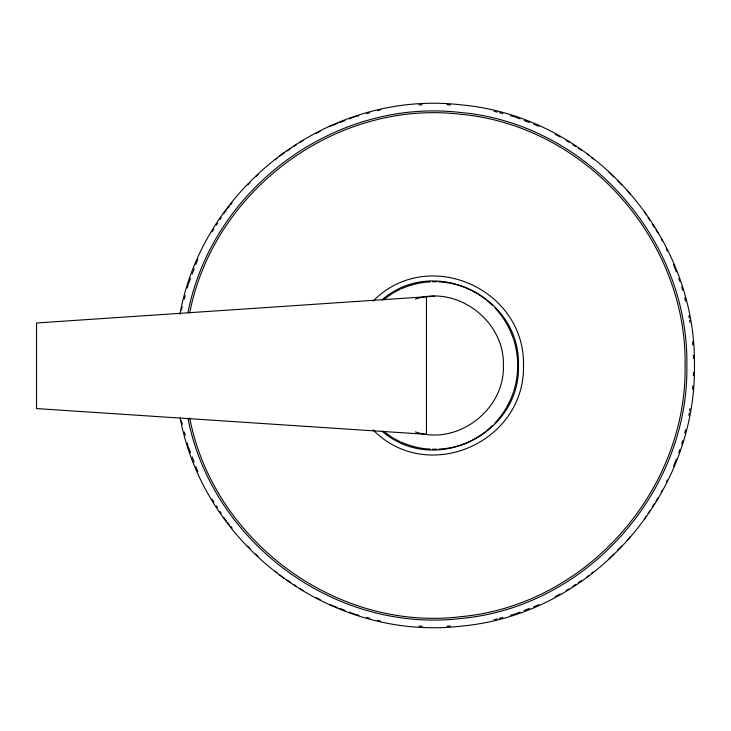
<?xml version="1.0" encoding="UTF-8"?>
<svg xmlns="http://www.w3.org/2000/svg" width="731" height="731" viewBox="0 0 731 731"><rect width="100%" height="100%" fill="white"/><g stroke="black" fill="none" stroke-linecap="round" stroke-linejoin="round"><path stroke-width="1.1" d="M692.622 389.413L692.796 385.995M693.335 375.743L693.509 372.335M180.027 314.275L180.539 311.022C205.493 183.326 332.203 89.374 461.809 104.926C591.9 116.96 696.305 235.3 694.45 365.5C696.305 495.7 591.9 614.04 461.809 626.074C332.203 641.626 205.493 547.674 180.539 419.978L180.191 417.803M688.904 415.345L689.26 413.097M689.616 410.84L689.963 408.592M181.398 310.045L182.275 306.746M184.331 299.034L185.208 295.735M187.255 288.023L188.132 284.715M187.958 312.621C212.191 188.644 335.2 97.442 461.014 112.547C586.947 123.904 688.94 239.494 686.857 365.5C688.94 491.506 586.947 607.095 461.014 618.453C335.2 633.558 212.191 542.356 187.958 418.379M189.704 312.996C213.406 190.224 336.324 99.096 460.832 114.328C585.869 125.613 687.14 240.389 685.075 365.5C687.14 490.611 585.869 605.387 460.832 616.672C336.324 631.904 213.406 540.776 189.704 418.004M513.692 391.396C519.01 374.656 519.01 356.344 513.692 339.604M681.758 444.082L682.635 440.775M684.691 433.063L685.568 429.764M188.534 283.655L190.563 278.328M192.18 274.07L194.208 268.752M195.826 264.494L197.854 259.176M513.299 392.419C509.425 403.804 503.193 414.431 494.878 423.13M673.479 466.506L676.312 459.059M678.743 452.672L679.958 449.474M661.189 492.146L662.213 490.108M666.325 481.985L667.348 479.956M212.017 231.928L213.863 229.059M216.33 225.23L217.564 223.32M220.022 219.492L221.255 217.582M223.713 213.754L226.372 210.071M644.358 519.156L646.204 516.287M648.05 513.418L649.896 510.549M652.363 506.729L654.208 503.86M656.054 500.991L657.9 498.122M227.798 208.298L229.214 206.526M230.64 204.753L232.065 202.98M627.28 540.419L630.131 536.874M247.617 184.934L250.02 182.522M255.612 176.875L258.016 174.453M373.011 301.126C427.534 245.735 525.105 288.352 523.497 365.5C525.105 442.648 427.534 485.265 373.011 429.874M492.566 425.46L486.883 430.541M608.896 558.959L613.693 554.125M617.695 550.096L621.688 546.066M275.267 159.751L277.022 158.316M279.662 156.16L281.417 154.725M381.984 299.902C434.36 254.361 520.536 296.649 518.462 365.5C520.536 434.351 434.36 476.639 381.984 431.098M383.272 299.765L393.104 292.921L399.884 289.43M485.192 431.92C472.052 442.182 455.669 448.359 438.993 449.081M587.011 576.987L588.775 575.553M591.406 573.406L593.161 571.971M282.294 154.013L284.195 152.77M287.036 150.906L290.828 148.42M293.67 146.556L296.512 144.692M300.304 142.216L303.155 140.352M566.15 590.648L569.001 588.784M572.793 586.308L575.635 584.444M578.477 582.58L581.328 580.716M316.13 133.417L320.16 131.342M555.194 596.551L560.229 593.965M330.275 126.28L337.667 123.42M339.778 122.598L345.059 120.56M349.281 118.925L354.553 116.878M400.853 288.937C410.173 284.953 420.142 282.257 430.312 281.919M514.752 614.122L520.033 612.075M524.255 610.44L529.527 608.402M533.749 606.767L539.03 604.72M355.65 116.585L358.921 115.699M366.569 113.634L369.84 112.748M377.488 110.683L380.76 109.796M415.409 299.061C457.524 284.916 504.975 321.375 503.367 365.5C504.975 409.625 457.524 446.084 415.409 431.939M494.01 619.724L497.281 618.846M499.465 618.252L502.745 617.366M510.384 615.301L513.665 614.415M426.456 296.749L36.55 322.983L36.55 408.583L426.456 434.342L426.456 296.749L434.653 296.21M418.845 104.917L422.235 104.743M432.478 281.8L436.827 281.8M436.827 449.2L432.478 449.2M447.07 626.257L450.46 626.083M447.07 104.743L450.46 104.917M438.993 281.919C455.669 282.641 472.052 288.818 485.192 299.08M430.312 449.081C420.142 448.743 410.173 446.047 400.853 442.063M418.845 626.083L422.235 626.257M494.01 111.276L497.281 112.154M499.465 112.748L502.745 113.634M510.384 115.699L513.665 116.585M355.65 614.415L358.921 615.301M366.569 617.366L369.84 618.252M377.488 620.317L380.76 621.204M514.752 116.878L520.033 118.925M524.255 120.56L529.527 122.598M533.749 124.233L539.03 126.28M330.275 604.72L337.667 607.58M339.778 608.402L345.059 610.44M349.281 612.075L354.553 614.122M555.194 134.449L560.229 137.035M399.884 441.57L393.104 438.079L383.272 431.235M316.13 597.583L320.16 599.658M566.15 140.352L569.001 142.216M572.793 144.692L575.635 146.556M578.477 148.42L581.328 150.284M282.294 576.987L284.195 578.23M287.036 580.094L290.828 582.58M293.67 584.444L296.512 586.308M300.304 588.784L303.155 590.648M587.011 154.013L588.775 155.447M591.406 157.594L593.161 159.029M486.883 300.459L492.566 305.54M275.267 571.249L277.022 572.684M279.662 574.84L281.417 576.275M608.896 172.041L613.693 176.875M617.695 180.904L621.688 184.934M494.878 307.87C503.193 316.569 509.425 327.196 513.299 338.581M247.617 546.066L250.02 548.478M255.612 554.125L258.016 556.547M627.28 190.581L630.131 194.126M226.372 520.929L223.713 517.246M227.798 522.702L229.214 524.474M230.64 526.247L232.065 528.02M644.358 211.844L646.204 214.713M648.05 217.582L649.896 220.451M652.363 224.271L654.208 227.14M656.054 230.009L657.9 232.878M212.017 499.072L213.863 501.941M216.33 505.77L217.564 507.68M220.022 511.508L221.255 513.418M661.189 238.854L662.213 240.892M666.325 249.015L667.348 251.044M673.479 264.494L676.312 271.941M678.743 278.328L679.958 281.526M188.534 447.345L190.563 452.672M192.18 456.93L194.208 462.248M195.826 466.506L197.854 471.824M681.758 286.917L682.635 290.225M684.691 297.937L685.568 301.236M181.398 420.955L182.275 424.254M184.331 431.966L185.208 435.265M187.255 442.977L188.132 446.285M688.904 315.655L689.26 317.903M689.616 320.16L689.963 322.408M692.622 341.587L692.796 345.005M693.335 355.257L693.509 358.665"/></g></svg>
